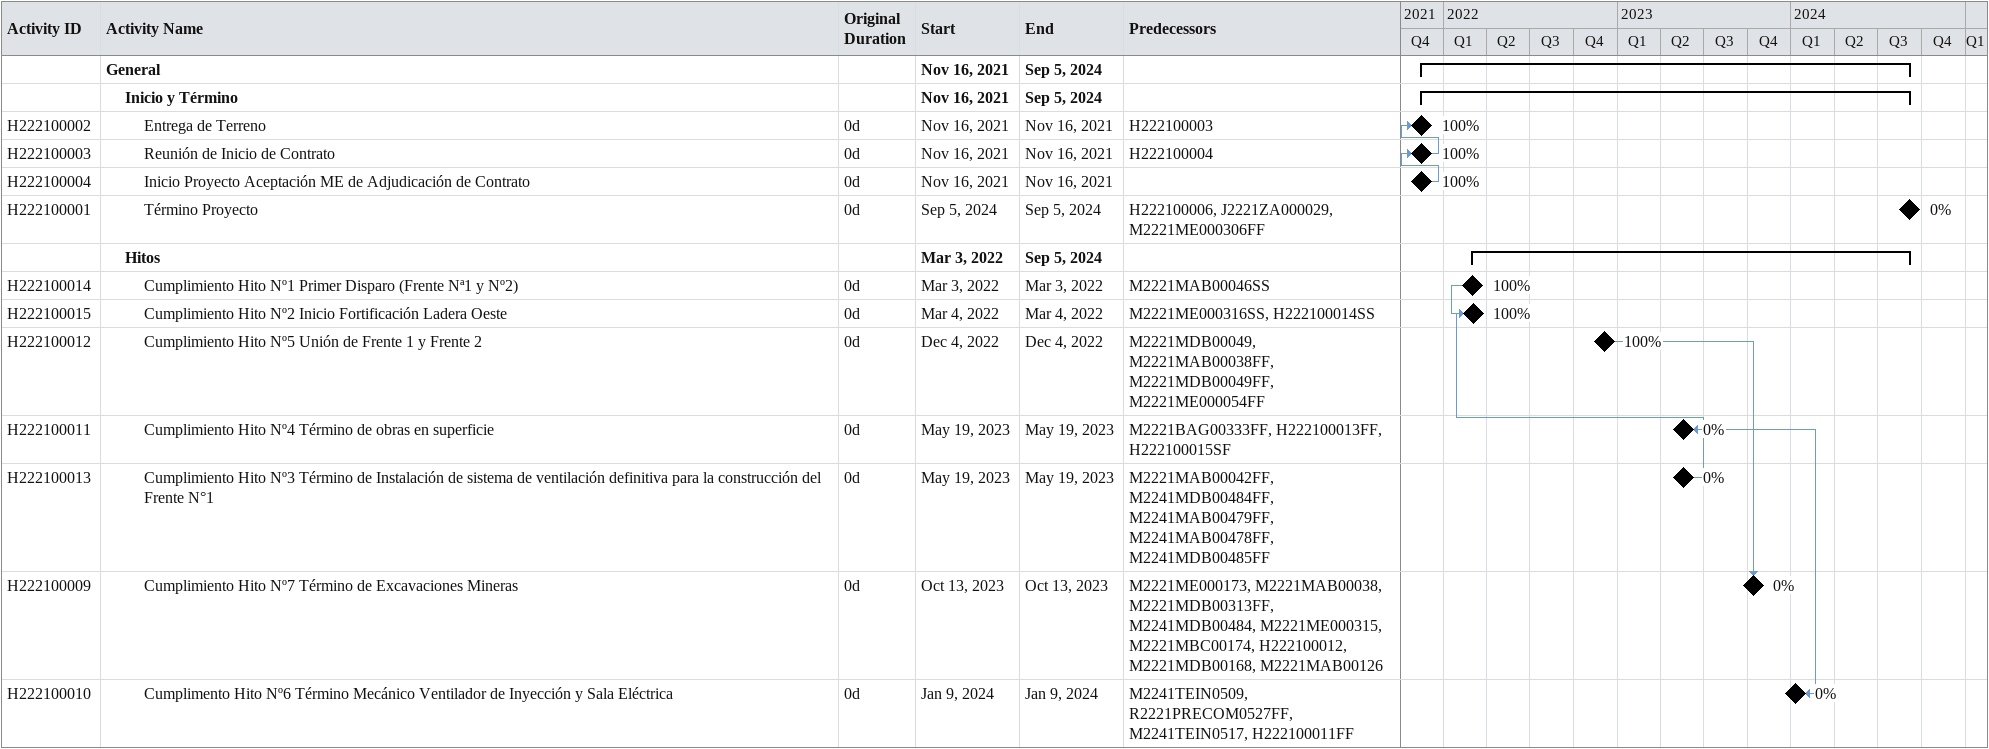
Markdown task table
| ID | Level | Task | Original duration | Start | Finish | Predecessors | % complete |
|---|---|---|---|---|---|---|---|
|  | 1 | **General** |  | 2021-11-16 | 2024-09-05 |  |  |
|  | 2 | **Inicio y Término** |  | 2021-11-16 | 2024-09-05 |  |  |
| H222100002 | 3 | Entrega de Terreno | 0d | 2021-11-16 | 2021-11-16 | H222100003 | 100 |
| H222100003 | 3 | Reunión de Inicio de Contrato | 0d | 2021-11-16 | 2021-11-16 | H222100004 | 100 |
| H222100004 | 3 | Inicio Proyecto Aceptación ME de Adjudicación de Contrato | 0d | 2021-11-16 | 2021-11-16 |  | 100 |
| H222100001 | 3 | Término Proyecto | 0d | 2024-09-05 | 2024-09-05 | H222100006, J2221ZA000029, M2221ME000306FF | 0 |
|  | 2 | **Hitos** |  | 2022-03-03 | 2024-09-05 |  |  |
| H222100014 | 3 | Cumplimiento Hito Nº1 Primer Disparo (Frente Nª1 y Nº2) | 0d | 2022-03-03 | 2022-03-03 | M2221MAB00046SS | 100 |
| H222100015 | 3 | Cumplimiento Hito Nº2 Inicio Fortificación Ladera Oeste | 0d | 2022-03-04 | 2022-03-04 | M2221ME000316SS, H222100014SS | 100 |
| H222100012 | 3 | Cumplimiento Hito Nº5 Unión de Frente 1 y Frente 2 | 0d | 2022-12-04 | 2022-12-04 | M2221MDB00049, M2221MAB00038FF, M2221MDB00049FF, M2221ME000054FF | 100 |
| H222100011 | 3 | Cumplimiento Hito Nº4 Término de obras en superficie | 0d | 2023-05-19 | 2023-05-19 | M2221BAG00333FF, H222100013FF, H222100015SF | 0 |
| H222100013 | 3 | Cumplimiento Hito Nº3 Término de Instalación de sistema de ventilación definitiva para la construcción del Frente N°1 | 0d | 2023-05-19 | 2023-05-19 | M2221MAB00042FF, M2241MDB00484FF, M2241MAB00479FF, M2241MAB00478FF, M2241MDB00485FF | 0 |
| H222100009 | 3 | Cumplimiento Hito Nº7 Término de Excavaciones Mineras | 0d | 2023-10-13 | 2023-10-13 | M2221ME000173, M2221MAB00038, M2221MDB00313FF, M2241MDB00484, M2221ME000315, M2221MBC00174, H222100012, M2221MDB00168, M2221MAB00126 | 0 |
| H222100010 | 3 | Cumplimento Hito Nº6 Término Mecánico Ventilador de Inyección y Sala Eléctrica | 0d | 2024-01-09 | 2024-01-09 | M2241TEIN0509, R2221PRECOM0527FF, M2241TEIN0517, H222100011FF | 0 |
